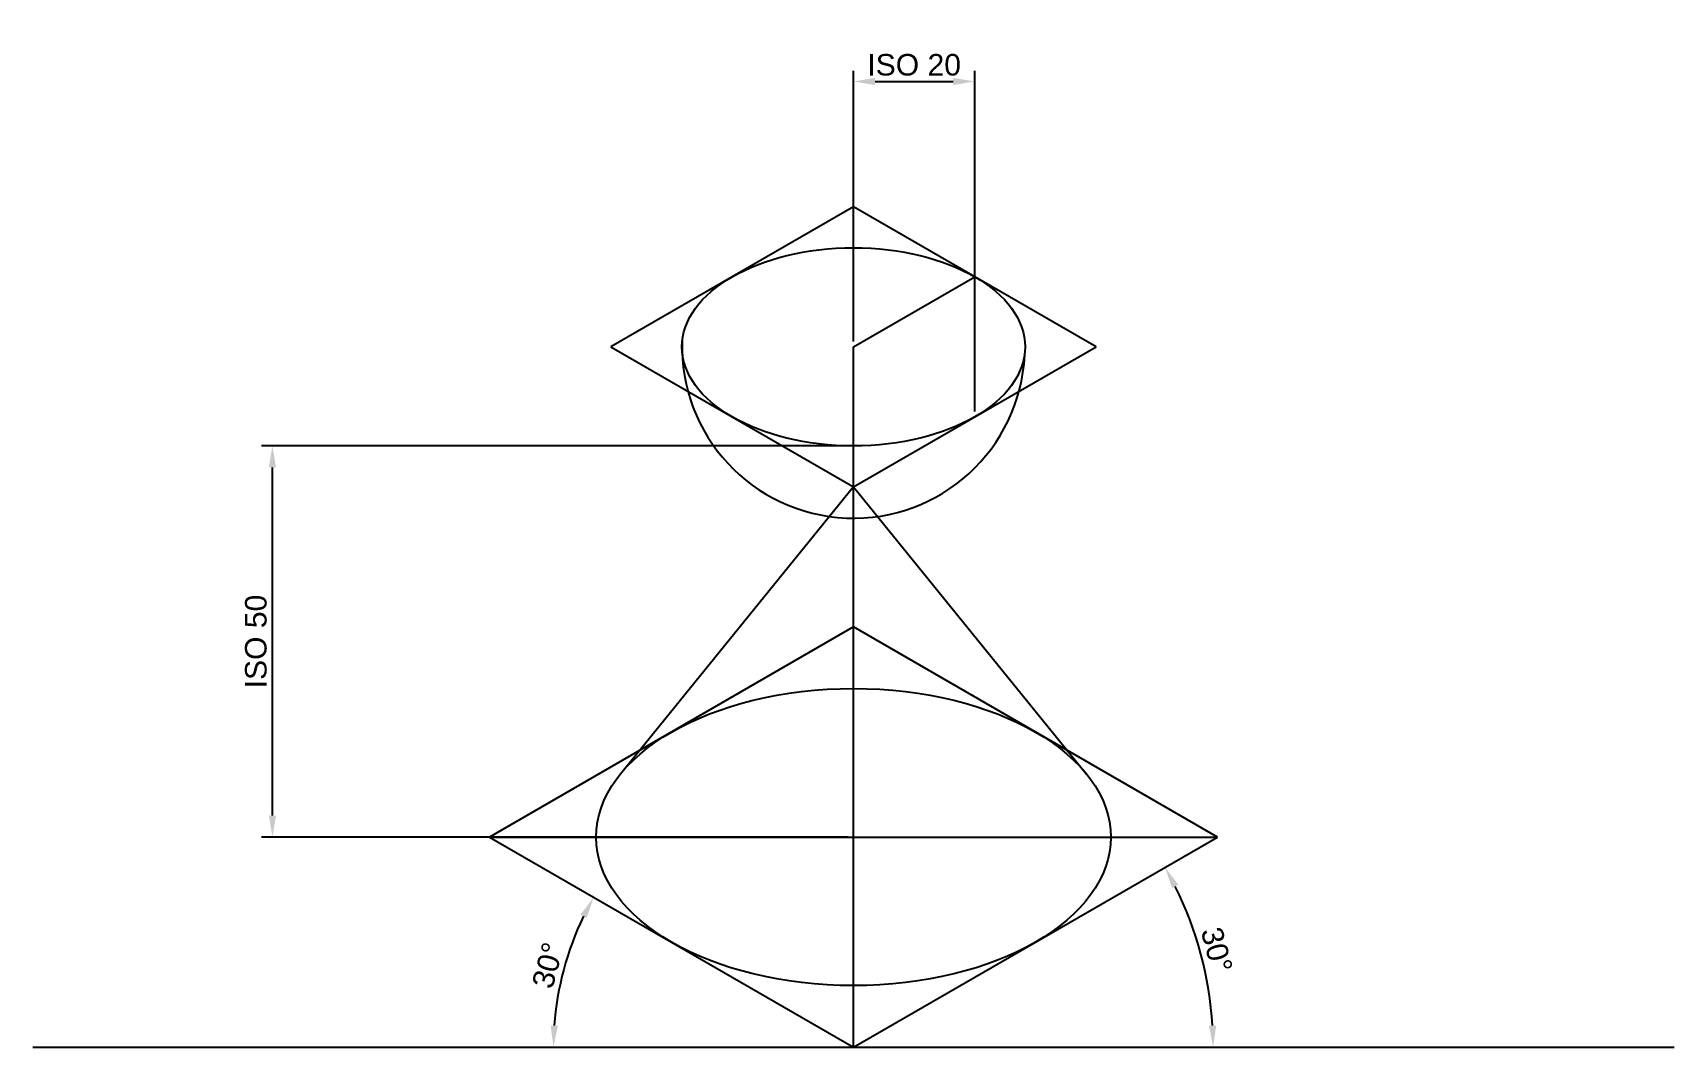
# Paper-space layout 'Layout3' of a CAD drawing. Header units: millimetres. Extents: x 54 to 244, y 42 to 160.
import ezdxf

# ---------------------------------------------------------------- set-up
doc = ezdxf.new("R2010")
doc.units = ezdxf.units.MM
doc.styles.get("Standard").update_dxf_attribs({"font": 'arial.ttf'})
doc.dimstyles.new('ISO-25', dxfattribs={"dimtxt": 2.5, "dimasz": 2.5, "dimexe": 1.25, "dimexo": 0.625, "dimtad": 1, "dimdec": 0, "dimdsep": 46, "dimtxsty": 'Standard', "dimcen": 2.5, "dimadec": 0, "dimazin": 2, "dimtfac": 1, "dimtdec": 0, "dimtmove": 0, "dimatfit": 3, "dimfxl": 1, "dimarcsym": 0})

# ---------------------------------------------------------------- blocks, each defined once
blk = doc.blocks.new('*D11')
at = {"color": 0, "lineweight": -2, "transparency": 16777216}
for p, q in [((149.01, 124.37), (149.01, 155.81)), ((151.51, 154.56), (160.59, 154.56)), ((163.09, 116.24), (163.09, 155.81))]:
    blk.add_line(p, q, dxfattribs=at)
at = {"color": 0, "transparency": 16777216}
for points in [[(151.51, 154.97), (151.51, 154.14), (149.01, 154.56)], [(160.59, 154.97), (160.59, 154.14), (163.09, 154.56)]]:
    blk.add_solid(points, dxfattribs=at)
at = {"layer": 'Defpoints', "color": 0, "transparency": 16777216}
for p in [(163.09, 154.56), (149.01, 123.75), (163.09, 115.62)]:
    blk.add_point(p, dxfattribs=at)
at = {"color": 0, "transparency": 16777216, "insert": (156.05, 156.48), "char_height": 2.5, "attachment_point": 5}
blk.add_mtext('ISO 20', dxfattribs=at)
blk = doc.blocks.new('*D12')
at = {"color": 0, "lineweight": -2, "transparency": 16777216}
for p, q in [((148.38, 112.25), (80.32, 112.25)), ((81.57, 69.34), (81.57, 109.75)), ((148.38, 66.84), (80.32, 66.84))]:
    blk.add_line(p, q, dxfattribs=at)
at = {"color": 0, "transparency": 16777216}
for points in [[(81.16, 109.75), (81.99, 109.75), (81.57, 112.25)], [(81.16, 69.34), (81.99, 69.34), (81.57, 66.84)]]:
    blk.add_solid(points, dxfattribs=at)
at = {"layer": 'Defpoints', "color": 0, "transparency": 16777216}
for p in [(81.57, 112.25), (149.01, 112.25), (149.01, 66.84)]:
    blk.add_point(p, dxfattribs=at)
at = {"color": 0, "transparency": 16777216, "insert": (79.66, 89.54), "char_height": 2.5, "attachment_point": 5, "rotation": 90}
blk.add_mtext('ISO 50', dxfattribs=at)
blk = doc.blocks.new('*D13')
at = {"color": 0, "lineweight": -2, "transparency": 16777216}
blk.add_arc((149.01, 42.45), 41.74, 3.4319, 26.5681, dxfattribs=at)
at = {"color": 0, "transparency": 16777216}
for points in [[(185.98, 60.92), (186.71, 61.32), (185.16, 63.32)], [(191.1, 44.96), (190.26, 44.93), (190.75, 42.45)]]:
    blk.add_solid(points, dxfattribs=at)
at = {"layer": 'Defpoints', "color": 0, "transparency": 16777216}
for p in [(191.25, 66.84), (190.12, 49.7), (53.77, 42.45), (149.01, 42.45), (244.25, 42.45)]:
    blk.add_point(p, dxfattribs=at)
at = {"color": 0, "transparency": 16777216, "insert": (191.17, 53.74), "char_height": 2.5, "attachment_point": 5, "rotation": 285}
blk.add_mtext('30°', dxfattribs=at)
blk = doc.blocks.new('*D14')
at = {"color": 0, "lineweight": -2, "transparency": 16777216}
blk.add_arc((149.01, 42.45), 34.82, 154.1147, 175.8853, dxfattribs=at)
at = {"color": 0, "transparency": 16777216}
for points in [[(117.32, 57.84), (118.05, 57.45), (118.86, 59.86)], [(114.7, 44.93), (113.86, 44.96), (114.19, 42.45)]]:
    blk.add_solid(points, dxfattribs=at)
at = {"layer": 'Defpoints', "color": 0, "transparency": 16777216}
for p in [(106.77, 66.84), (116.29, 54.36), (53.77, 42.45), (149.01, 42.45), (244.25, 42.45)]:
    blk.add_point(p, dxfattribs=at)
at = {"color": 0, "transparency": 16777216, "insert": (113.54, 51.95), "char_height": 2.5, "attachment_point": 5, "rotation": 75}
blk.add_mtext('30°', dxfattribs=at)

psp = doc.layouts.new('Layout3')

# ---------------------------------------------------------------- linework, layer by layer
for p, q in [((149.01, 140.01), (120.85, 123.75)), ((163.09, 131.88), (149.01, 140.01)), ((149.01, 123.75), (163.09, 131.88)), ((177.17, 123.75), (163.09, 131.88)), ((120.85, 123.75), (149.01, 107.49)), ((149.01, 107.49), (149.01, 123.75)), ((149.01, 107.49), (177.17, 123.75)), ((149.01, 107.49), (121.96, 74.16)), ((149.01, 66.84), (149.01, 107.49)), ((149.01, 107.49), (176.06, 74.16)), ((149.01, 91.23), (106.77, 66.84)), ((191.25, 66.84), (149.01, 91.23)), ((149.01, 42.45), (149.01, 91.23)), ((106.77, 66.84), (149.01, 42.45)), ((106.77, 66.84), (191.25, 66.84)), ((149.01, 42.45), (191.25, 66.84)), ((53.77, 42.45), (244.25, 42.45))]:
    psp.add_line(p, q)
psp.add_arc((149.01, 123.75), 19.89, 178.0476, 357.1811)
for centre, major_axis in [((149.01, 123.75), (-19.91, 0)), ((149.01, 66.84), (-29.87, 0))]:
    psp.add_ellipse(centre, major_axis=major_axis, ratio=0.57735)

# ---------------------------------------------------------------- dimensions: what is measured, and where the dimension line sits
dim = psp.add_linear_dim(base=(163.09, 154.56), p1=(149.01, 123.75), p2=(163.09, 115.62), text='ISO 20', dimstyle='ISO-25')
dim.commit()
dim.dimension.update_dxf_attribs({"geometry": '*D11', "text_midpoint": (156.05, 156.48)})
dim = psp.add_linear_dim(base=(81.57, 112.25), p1=(149.01, 66.84), p2=(149.01, 112.25), angle=90, text='ISO 50', dimstyle='ISO-25')
dim.commit()
dim.dimension.update_dxf_attribs({"geometry": '*D12', "text_midpoint": (79.66, 89.54)})
for base, line1, picture, middle in [((190.12, 49.7), ((149.01, 42.45), (191.25, 66.84)), '*D13', (191.17, 53.74)), ((116.29, 54.36), ((106.77, 66.84), (149.01, 42.45)), '*D14', (113.54, 51.95))]:
    dim = psp.add_angular_dim_2l(base=base, line1=line1, line2=((53.77, 42.45), (244.25, 42.45)), dimstyle='ISO-25')
    dim.commit()
    dim.dimension.update_dxf_attribs({"geometry": picture, "text_midpoint": middle})

doc.saveas('drawing.dxf')
